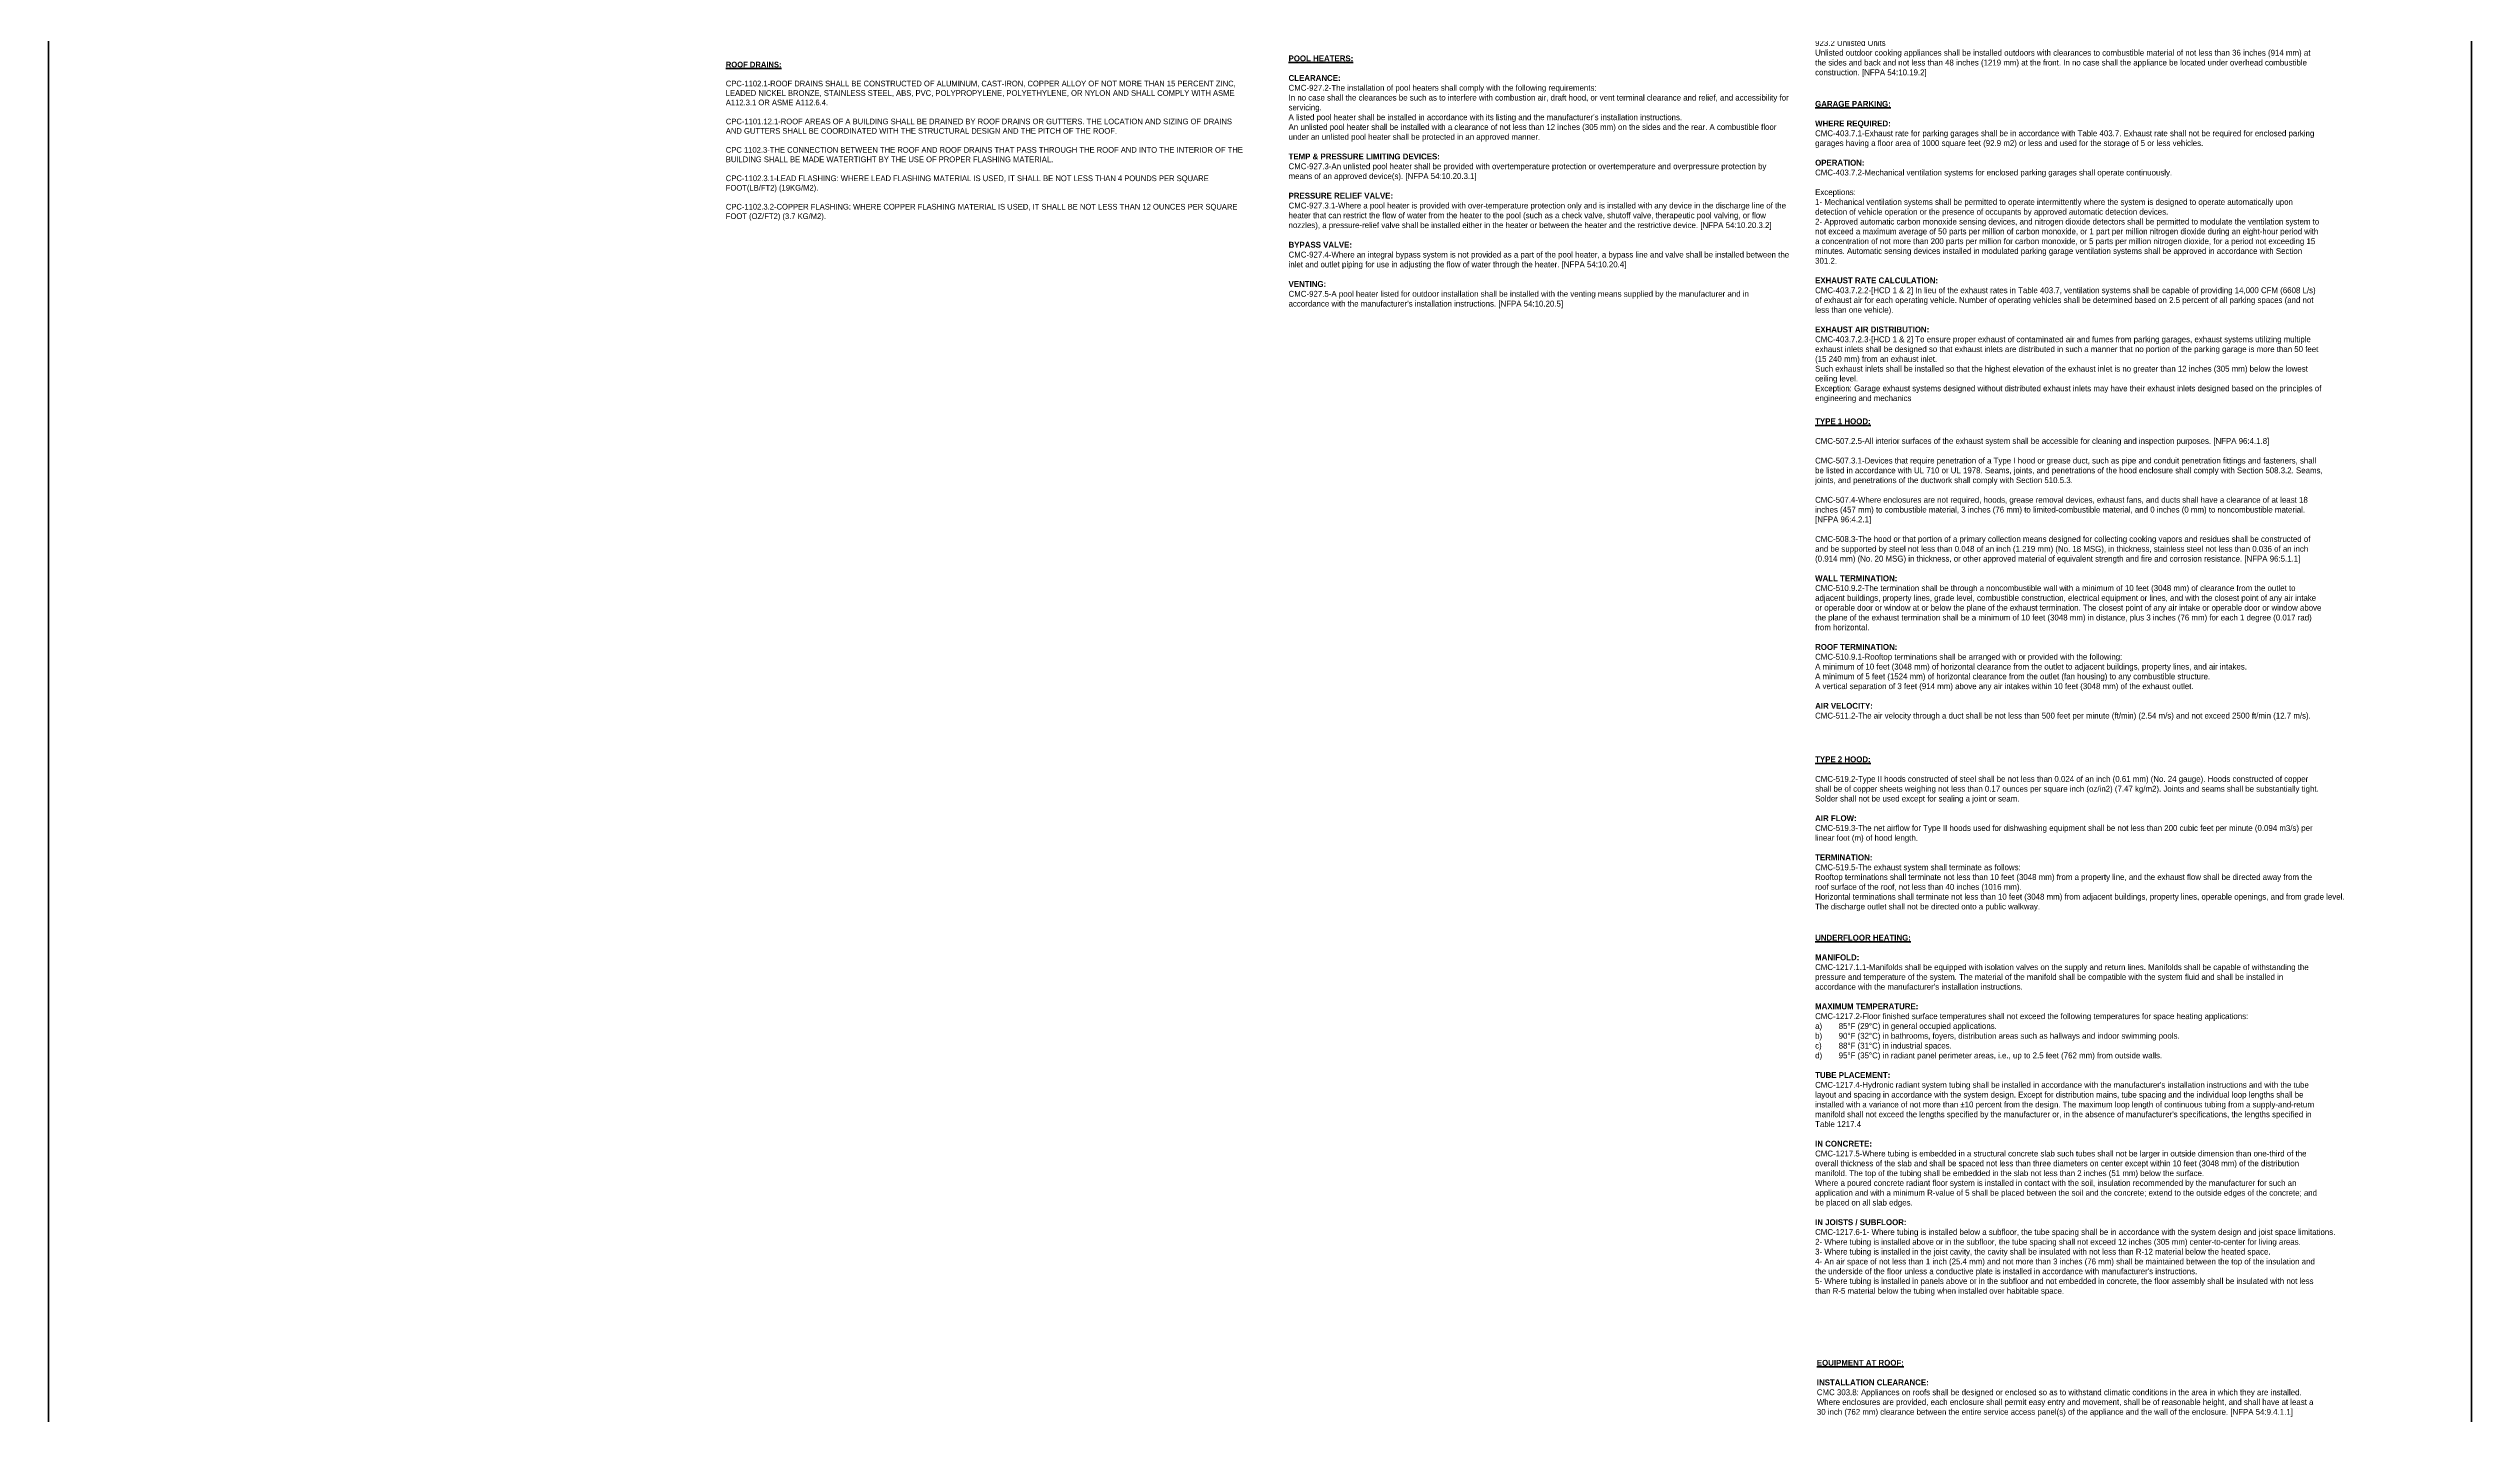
# Model space of a CAD drawing. Header units: inches. Extents: x 2025 to 34930, y -6955 to 4650.
# Drawn here: x 2559 to 4823, y -1683 to -406 of the extents above; entities that cross this region are included whole.
import ezdxf

# ---------------------------------------------------------------- set-up
doc = ezdxf.new("R2010")
doc.units = ezdxf.units.IN
doc.header["$MEASUREMENT"] = 0
doc.layers.add('M-HVAC-EXHS-DUCT', color=3, linetype='Continuous', lineweight=50)
doc.layers.add('PDF-TEXT', color=7, linetype='Continuous', lineweight=35)
doc.styles.add('Century Gothic', font='GOTHIC.TTF', dxfattribs={"height": 5.3125})
doc.styles.add('PDF Arial', font='arial.ttf')

msp = doc.modelspace()

# ---------------------------------------------------------------- linework, layer by layer
at = {"layer": 'M-HVAC-EXHS-DUCT'}
msp.add_lwpolyline([(2558.9, 1367.3), (4822.9, 1367.3), (4822.9, -1919.9), (2558.9, -1919.9)], close=True, dxfattribs=at)

# ---------------------------------------------------------------- texts
at = {"layer": 'PDF-TEXT', "color": 6, "char_height": 5.5, "attachment_point": 1, "style": 'PDF Arial'}
for s, insert, width in [("{\\fCentury Gothic|b1|i0|c0|p34;\\LOUTDOOR COOKING APPLIANCES:\\P\\l\\P\\fCentury Gothic|b0|i0|c0|p34;CMC-923.0-923.1 Listed Units\\PListed outdoor cooking appliances shall be installed in accordance with their listing and the manufacturer's installation instructions.\\P923.2 Unlisted Units\\PUnlisted outdoor cooking appliances shall be installed outdoors with clearances to combustible material of not less than 36 inches (914 mm) at the sides and back and not less than 48 inches (1219 mm) at the front. In no case shall the appliance be located under overhead combustible construction. [NFPA 54:10.19.2]}", (4209.6, -361.9), 473.241), ("{\\fCentury Gothic|b1|i0|c0|p34;\\LPOOL HEATERS:\\P\\P\\lCLEARANCE:\\P\\fCentury Gothic|b0|i0|c0|p34;CMC-927.2-The installation of pool heaters shall comply with the following requirements:\\PIn no case shall the clearances be such as to interfere with combustion air, draft hood, or vent terminal clearance and relief, and accessibility for servicing.\\PA listed pool heater shall be installed in accordance with its listing and the manufacturer's installation instructions.\\PAn unlisted pool heater shall be installed with a clearance of not less than 12 inches (305 mm) on the sides and the rear. A combustible floor under an unlisted pool heater shall be protected in an approved manner.\\fCentury Gothic|b1|i0|c0|p34;\\P\\PTEMP & PRESSURE LIMITING DEVICES:\\P\\fCentury Gothic|b0|i0|c0|p34;CMC-927.3-An unlisted pool heater shall be provided with overtemperature protection or overtemperature and overpressure protection by means of an approved device(s). [NFPA 54:10.20.3.1]\\P\\fCentury Gothic|b1|i0|c0|p34;\\PPRESSURE RELIEF VALVE:\\P\\fCentury Gothic|b0|i0|c0|p34;CMC-927.3.1-Where a pool heater is provided with over-temperature protection only and is installed with any device in the discharge line of the heater that can restrict the flow of water from the heater to the pool (such as a check valve, shutoff valve, therapeutic pool valving, or flow nozzles), a pressure-relief valve shall be installed either in the heater or between the heater and the restrictive device. [NFPA 54:10.20.3.2]\\P\\fCentury Gothic|b1|i0|c0|p34;\\PBYPASS VALVE:\\P\\fCentury Gothic|b0|i0|c0|p34;CMC-927.4-Where an integral bypass system is not provided as a part of the pool heater, a bypass line and valve shall be installed between the inlet and outlet piping for use in adjusting the flow of water through the heater. [NFPA 54:10.20.4]\\fCentury Gothic|b1|i0|c0|p34;\\P\\PVENTING:\\P\\fCentury Gothic|b0|i0|c0|p34;CMC-927.5-A pool heater listed for outdoor installation shall be installed with the venting means supplied by the manufacturer and in accordance with the manufacturer's installation instructions. [NFPA 54:10.20.5]}", (3717.6, -413), 467.569), ('{\\fCentury Gothic|b1|i0|c0|p34;\\LGARAGE PARKING:\\P\\l\\PWHERE REQUIRED:\\P\\fCentury Gothic|b0|i0|c0|p34;CMC-403.7.1-Exhaust rate for parking garages shall be in accordance with Table 403.7. Exhaust rate shall not be required for enclosed parking garages having a floor area of 1000 square feet (92.9 m2) or less and used for the storage of 5 or less vehicles.\\P\\P\\fCentury Gothic|b1|i0|c0|p34;OPERATION:\\P\\fCentury Gothic|b0|i0|c0|p34;CMC-403.7.2-Mechanical ventilation systems for enclosed parking garages shall operate continuously.\\P\\PExceptions:\\P1- Mechanical ventilation systems shall be permitted to operate intermittently where the system is designed to operate automatically upon detection of vehicle operation or the presence of occupants by approved automatic detection devices.\\P2- Approved automatic carbon monoxide sensing devices, and nitrogen dioxide detectors shall be permitted to modulate the ventilation system to not exceed a maximum average of 50 parts per million of carbon monoxide, or 1 part per million nitrogen dioxide during an eight-hour period with a concentration of not more than 200 parts per million for carbon monoxide, or 5 parts per million nitrogen dioxide, for a period not exceeding 15 minutes. Automatic sensing devices installed in modulated parking garage ventilation systems shall be approved in accordance with Section 301.2.\\P\\P\\fCentury Gothic|b1|i0|c0|p34;\\C1;EXHAUST RATE CALCULATION:\\P\\fCentury Gothic|b0|i0|c0|p34;CMC-403.7.2.2-[HCD 1 & 2] In lieu of the exhaust rates in Table 403.7, ventilation systems shall be capable of providing 14,000 CFM (6608 L/s) of exhaust air for each operating vehicle. Number of operating vehicles shall be determined based on 2.5 percent of all parking spaces (and not less than one vehicle).\\P\\P\\fCentury Gothic|b1|i0|c0|p34;EXHAUST AIR DISTRIBUTION:\\P\\fCentury Gothic|b0|i0|c0|p34;CMC-403.7.2.3-[HCD 1 & 2] To ensure proper exhaust of contaminated air and fumes from parking garages, exhaust systems utilizing multiple exhaust inlets shall be designed so that exhaust inlets are distributed in such a manner that no portion of the parking garage is more than 50 feet (15 240 mm) from an exhaust inlet. \\PSuch exhaust inlets shall be installed so that the highest elevation of the exhaust inlet is no greater than 12 inches (305 mm) below the lowest ceiling level.\\PException: Garage exhaust systems designed without distributed exhaust inlets may have their exhaust inlets designed based on the principles of engineering and mechanics}', (4209.6, -455.5), 473.241), ('{\\fCentury Gothic|b1|i0|c0|p34;\\LTYPE 1 HOOD:\\P\\l\\P\\fCentury Gothic|b0|i0|c0|p34;CMC-507.2.5-All interior surfaces of the exhaust system shall be accessible for cleaning and inspection purposes. [NFPA 96:4.1.8]\\P\\PCMC-507.3.1-Devices that require penetration of a Type I hood or grease duct, such as pipe and conduit penetration fittings and fasteners, shall be listed in accordance with UL 710 or UL 1978. Seams, joints, and penetrations of the hood enclosure shall comply with Section 508.3.2. Seams, joints, and penetrations of the ductwork shall comply with Section 510.5.3.\\P\\PCMC-507.4-Where enclosures are not required, hoods, grease removal devices, exhaust fans, and ducts shall have a clearance of at least 18 inches (457 mm) to combustible material, 3 inches (76 mm) to limited-combustible material, and 0 inches (0 mm) to noncombustible material. [NFPA 96:4.2.1]\\P\\PCMC-508.3-The hood or that portion of a primary collection means designed for collecting cooking vapors and residues shall be constructed of and be supported by steel not less than 0.048 of an inch (1.219 mm) (No. 18 MSG), in thickness, stainless steel not less than 0.036 of an inch (0.914 mm) (No. 20 MSG) in thickness, or other approved material of equivalent strength and fire and corrosion resistance. [NFPA 96:5.1.1]\\P\\P\\fCentury Gothic|b1|i0|c0|p34;\\C1;WALL TERMINATION:\\P\\fCentury Gothic|b0|i0|c0|p34;CMC-510.9.2-The termination shall be through a noncombustible wall with a minimum of 10 feet (3048 mm) of clearance from the outlet to adjacent buildings, property lines, grade level, combustible construction, electrical equipment or lines, and with the closest point of any air intake or operable door or window at or below the plane of the exhaust termination. The closest point of any air intake or operable door or window above the plane of the exhaust termination shall be a minimum of 10 feet (3048 mm) in distance, plus 3 inches (76 mm) for each 1 degree (0.017 rad) from horizontal.\\P\\P\\fCentury Gothic|b1|i0|c0|p34;ROOF TERMINATION:\\P\\fCentury Gothic|b0|i0|c0|p34;CMC-510.9.1-Rooftop terminations shall be arranged with or provided with the following:\\PA minimum of 10 feet (3048 mm) of horizontal clearance from the outlet to adjacent buildings, property lines, and air intakes.\\PA minimum of 5 feet (1524 mm) of horizontal clearance from the outlet (fan housing) to any combustible structure.\\PA vertical separation of 3 feet (914 mm) above any air intakes within 10 feet (3048 mm) of the exhaust outlet.\\P\\P\\fCentury Gothic|b1|i0|c0|p34;AIR VELOCITY:\\P\\fCentury Gothic|b0|i0|c0|p34;CMC-511.2-The air velocity through a duct shall be not less than 500 feet per minute (ft/min) (2.54 m/s) and not exceed 2500 ft/min (12.7 m/s).}', (4209.6, -752.2), 473.241), ('{\\fCentury Gothic|b1|i0|c0|p34;\\LTYPE 2 HOOD:\\P\\P\\fCentury Gothic|b0|i0|c0|p34;\\lCMC-519.2-Type II hoods constructed of steel shall be not less than 0.024 of an inch (0.61 mm) (No. 24 gauge). Hoods constructed of copper shall be of copper sheets weighing not less than 0.17 ounces per square inch (oz/in2) (7.47 kg/m2). Joints and seams shall be substantially tight. Solder shall not be used except for sealing a joint or seam.\\P\\P\\fCentury Gothic|b1|i0|c0|p34;\\C1;AIR FLOW:\\P\\fCentury Gothic|b0|i0|c0|p34;CMC-519.3-The net airflow for Type II hoods used for dishwashing equipment shall be not less than 200 cubic feet per minute (0.094 m3/s) per linear foot (m) of hood length.\\P\\P\\fCentury Gothic|b1|i0|c0|p34;TERMINATION:\\P\\fCentury Gothic|b0|i0|c0|p34;CMC-519.5-The exhaust system shall terminate as follows:\\PRooftop terminations shall terminate not less than 10 feet (3048 mm) from a property line, and the exhaust flow shall be directed away from the roof surface of the roof, not less than 40 inches (1016 mm).\\PHorizontal terminations shall terminate not less than 10 feet (3048 mm) from adjacent buildings, property lines, operable openings, and from grade level.\\PThe discharge outlet shall not be directed onto a public walkway.}', (4209.6, -1068.1), 473.241), ("{\\fCentury Gothic|b1|i0|c0|p34;\\LUNDERFLOOR HEATING:\\P\\P\\lMANIFOLD:\\P\\fCentury Gothic|b0|i0|c0|p34;CMC-1217.1.1-Manifolds shall be equipped with isolation valves on the supply and return lines. Manifolds shall be capable of withstanding the pressure and temperature of the system. The material of the manifold shall be compatible with the system fluid and shall be installed in accordance with the manufacturer's installation instructions.\\P\\P\\fCentury Gothic|b1|i0|c0|p34;MAXIMUM TEMPERATURE:\\P\\fCentury Gothic|b0|i0|c0|p34;CMC-1217.2-Floor finished surface temperatures shall not exceed the following temperatures for space heating applications:\\Pa)^I85°F (29°C) in general occupied applications.\\Pb)^I90°F (32°C) in bathrooms, foyers, distribution areas such as hallways and indoor swimming pools.\\Pc)^I88°F (31°C) in industrial spaces.\\Pd)^I95°F (35°C) in radiant panel perimeter areas, i.e., up to 2.5 feet (762 mm) from outside walls.\\P\\P\\fCentury Gothic|b1|i0|c0|p34;TUBE PLACEMENT:\\P\\fCentury Gothic|b0|i0|c0|p34;CMC-1217.4-Hydronic radiant system tubing shall be installed in accordance with the manufacturer's installation instructions and with the tube layout and spacing in accordance with the system design. Except for distribution mains, tube spacing and the individual loop lengths shall be installed with a variance of not more than ±10 percent from the design. The maximum loop length of continuous tubing from a supply-and-return manifold shall not exceed the lengths specified by the manufacturer or, in the absence of manufacturer's specifications, the lengths specified in Table 1217.4\\P\\P\\fCentury Gothic|b1|i0|c0|p34;IN CONCRETE:\\P\\fCentury Gothic|b0|i0|c0|p34;CMC-1217.5-Where tubing is embedded in a structural concrete slab such tubes shall not be larger in outside dimension than one-third of the overall thickness of the slab and shall be spaced not less than three diameters on center except within 10 feet (3048 mm) of the distribution manifold. The top of the tubing shall be embedded in the slab not less than 2 inches (51 mm) below the surface.\\PWhere a poured concrete radiant floor system is installed in contact with the soil, insulation recommended by the manufacturer for such an application and with a minimum R-value of 5 shall be placed between the soil and the concrete; extend to the outside edges of the concrete; and be placed on all slab edges.\\P\\P\\fCentury Gothic|b1|i0|c0|p34;IN JOISTS / SUBFLOOR:\\P\\fCentury Gothic|b0|i0|c0|p34;CMC-1217.6-1- Where tubing is installed below a subfloor, the tube spacing shall be in accordance with the system design and joist space limitations.\\P2- Where tubing is installed above or in the subfloor, the tube spacing shall not exceed 12 inches (305 mm) center-to-center for living areas.\\P3- Where tubing is installed in the joist cavity, the cavity shall be insulated with not less than R-12 material below the heated space.\\P4- An air space of not less than 1 inch (25.4 mm) and not more than 3 inches (76 mm) shall be maintained between the top of the insulation and the underside of the floor unless a conductive plate is installed in accordance with manufacturer's instructions.\\P5- Where tubing is installed in panels above or in the subfloor and not embedded in concrete, the floor assembly shall be insulated with not less than R-5 material below the tubing when installed over habitable space.}", (4209.6, -1234.8), 473.241), ('{\\fCentury Gothic|b1|i0|c0|p34;\\LEQUIPMENT AT ROOF:\\P\\l\\PINSTALLATION CLEARANCE: \\P\\fCentury Gothic|b0|i0|c0|p34;CMC 303.8: Appliances on roofs shall be designed or enclosed so as to withstand climatic conditions in the area in which they are installed. Where enclosures are provided, each enclosure shall permit easy entry and movement, shall be of reasonable height, and shall have at least a 30 inch (762 mm) clearance between the entire service access panel(s) of the appliance and the wall of the enclosure. [NFPA 54:9.4.1.1]\\P\\fCentury Gothic|b1|i0|c0|p34;\\P\\C1;EDGE OF ROOF CLEARANCE:\\fCentury Gothic|b0|i0|c0|p34; \\PCMC 303.8.4: Appliances shall be installed on a well-drained surface of the roof. At least 6 feet (1829 mm) of clearance shall be available between any part of the appliance and the edge of a roof or similar hazard, or rigidly fixed rails, guards, parapets, or other building structures at least 42 inches (1067 mm) in height shall be provided on the exposed side. \\P[NFPA 54:9.4.2.2]\\C6;\\P\\P\\fCentury Gothic|b1|i0|c0|p34;\\C1;ELECTRICAL POWER:\\fCentury Gothic|b0|i0|c0|p34; \\PCMC 303.8.5\\fCentury Gothic|b1|i0|c0|p34;: \\fCentury Gothic|b0|i0|c0|p34;All appliances requiring an external source of electrical power for its operation shall be provided with the following:\\P1- A readily accessible electrical disconnecting means within sight of the appliance that completely de-energizes the appliance.\\P2- A 120-V ac grounding-type receptacle outlet on the roof adjacent to the appliance on the supply side of the disconnect switch. [NFPA 54:9.4.2.3]\\P\\fCentury Gothic|b1|i0|c0|p34;\\PROOF ACCESS LIGHTING:\\fCentury Gothic|b0|i0|c0|p34;\\PCMC 304.2: Permanent lighting shall be provided at the roof access. The switch for such lighting shall be located inside the building near the access means leading to the roof. [NFPA 54:9.4.3.4]}', (4211.2, -1632.1), 470.901)]:
    msp.add_mtext(s, dxfattribs=dict(at, insert=insert, width=width))
at = {"layer": 'PDF-TEXT', "insert": (3191.8, -418.9), "char_height": 5.3125, "width": 486.023, "attachment_point": 1, "style": 'Century Gothic'}
msp.add_mtext('{\\fCentury Gothic|b1|i0|c0|p34;\\L\\C6;ROOF DRAINS:\\P\\fCentury Gothic|b0|i0|c0|p34;\\l\\PCPC-1102.1-ROOF DRAINS SHALL BE CONSTRUCTED OF ALUMINUM, CAST-IRON, COPPER ALLOY OF NOT MORE THAN 15 PERCENT ZINC, LEADED NICKEL BRONZE, STAINLESS STEEL, ABS, PVC, POLYPROPYLENE, POLYETHYLENE, OR NYLON AND SHALL COMPLY WITH ASME A112.3.1 OR ASME A112.6.4.  \\P\\PCPC-1101.12.1-ROOF AREAS OF A BUILDING SHALL BE DRAINED BY ROOF DRAINS OR GUTTERS. THE LOCATION AND SIZING OF DRAINS AND GUTTERS SHALL BE COORDINATED WITH THE STRUCTURAL DESIGN AND THE PITCH OF THE ROOF.  }\\P\\P{\\C6;CPC 1102.3-THE CONNECTION BETWEEN THE ROOF AND ROOF DRAINS THAT PASS THROUGH THE ROOF AND INTO THE INTERIOR OF THE BUILDING SHALL BE MADE WATERTIGHT BY THE USE OF PROPER FLASHING MATERIAL.  \\P\\PCPC-1102.3.1-LEAD FLASHING: WHERE LEAD FLASHING MATERIAL IS USED, IT SHALL BE NOT LESS THAN 4 POUNDS PER SQUARE FOOT(LB/FT2) (19KG/M2).  \\P\\PCPC-1102.3.2-COPPER FLASHING: WHERE COPPER FLASHING MATERIAL IS USED, IT SHALL BE NOT LESS THAN 12 OUNCES PER SQUARE FOOT (OZ/FT2) (3.7 KG/M2).}', dxfattribs=at)

doc.saveas('drawing.dxf')
